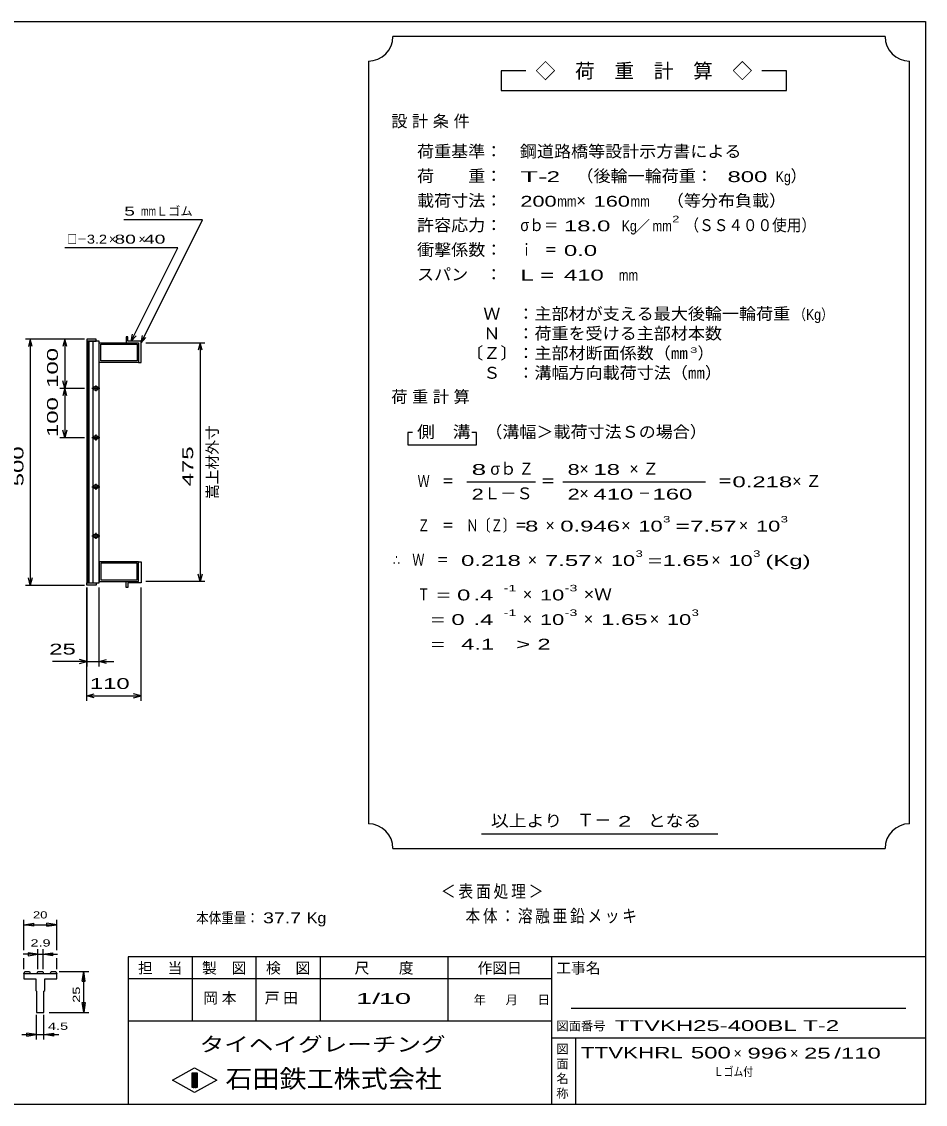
# Model space of a CAD drawing. Units: millimetres, scale not verified. Extents: x -1820 to 1731, y -1282 to 1054.
# Drawn here: x -106 to 1731, y -1146 to 1054 of the extents above; entities that cross this region are included whole.
import ezdxf
from ezdxf.enums import TextEntityAlignment as Align

# ---------------------------------------------------------------- set-up
doc = ezdxf.new("R2010")
doc.units = ezdxf.units.MM
doc.header["$LTSCALE"] = 10
for name, color, linetype, lineweight in [('0_2', 150, 'Continuous', 25), ('16', 3, 'Continuous', 25), ('22', 2, 'Continuous', 25), ('32', 4, 'Continuous', 25)]:
    doc.layers.add(name, color=color, linetype=linetype, lineweight=lineweight)
doc.styles.add('ベクトル', font='')
doc.styles.get('ベクトル').set_extended_font_data('ベクトル')

msp = doc.modelspace()

# ---------------------------------------------------------------- linework, layer by layer
at = {"layer": '0_2'}
for p, q in [((-1729, 1053.5), (1731, 1053.5)), ((1731, 1053.5), (1731, -1146.5)), ((1731, -846.5), (111, -846.5)), ((111, -846.5), (111, -1146.5)), ((241, -846.5), (241, -976.5)), ((371, -976.5), (371, -846.5)), ((501, -846.5), (501, -976.5)), ((761, -976.5), (761, -846.5)), ((971, -846.5), (971, -1146.5)), ((971, -891.5), (111, -891.5)), ((1691, -951.5), (1011, -951.5)), ((111, -976.5), (971, -976.5)), ((971, -1011.5), (1731, -1011.5)), ((1021, -1146.5), (1021, -1011.5)), ((201, -1097.5), (246, -1072.5)), ((246, -1072.5), (291, -1097.5)), ((246, -1122.5), (201, -1097.5)), ((241, -1082.5), (251, -1082.5)), ((241, -1112.5), (241, -1082.5)), ((241, -1082.5), (243, -1082.5)), ((243, -1082.5), (243, -1112.5)), ((245, -1112.5), (245, -1082.5)), ((245, -1082.5), (247, -1082.5)), ((291, -1097.5), (246, -1122.5)), ((247, -1082.5), (247, -1112.5)), ((249, -1112.5), (249, -1082.5)), ((249, -1082.5), (251, -1082.5)), ((251, -1082.5), (251, -1112.5)), ((251, -1082.5), (251, -1112.5)), ((251, -1112.5), (241, -1112.5)), ((243, -1112.5), (245, -1112.5)), ((247, -1112.5), (249, -1112.5)), ((1731, -1146.5), (-1729, -1146.5))]:
    msp.add_line(p, q, dxfattribs=at)
at = {"layer": '16'}
for p, q in [((46, 408.5), (27, 408.5)), ((27, 408.5), (27, 404)), ((27, 404), (46, 404)), ((27, 404), (27, -87)), ((52, 404), (27, 404)), ((28.5, 404), (28.5, -87)), ((31.5, -87), (31.5, 404)), ((39, 404), (39, -87)), ((46, 404), (46, 408.5)), ((52, -87), (52, 404)), ((52, 401), (132, 401)), ((52, 361), (52, 401)), ((55, 398), (129, 398)), ((55, 364), (55, 398)), ((110, 413), (107, 413)), ((107, 413), (107, 401)), ((107, 401), (132, 401)), ((110, 404), (110, 413)), ((137, 404), (110, 404)), ((129, 398), (129, 364)), ((132, 401), (132, 361)), ((132, 401), (132, 361)), ((137, 361), (137, 404)), ((132, 361), (52, 361)), ((129, 364), (55, 364)), ((132, 361), (137, 361)), ((37, 308.5), (53, 308.5)), ((47, 311.5), (43, 311.5)), ((45, 314.5), (45, 302.5)), ((43, 305.5), (47, 305.5)), ((37, 208.5), (53, 208.5)), ((47, 211.5), (43, 211.5)), ((43, 205.5), (47, 205.5)), ((45, 214.5), (45, 202.5)), ((47, 111.5), (43, 111.5)), ((45, 114.5), (45, 102.5)), ((37, 108.5), (53, 108.5)), ((43, 105.5), (47, 105.5)), ((37, 8.5), (53, 8.5)), ((47, 11.5), (43, 11.5)), ((43, 5.5), (47, 5.5)), ((45, 14.5), (45, 2.5)), ((132, -44), (52, -44)), ((52, -44), (52, -84)), ((132, -84), (132, -44)), ((132, -44), (137, -44)), ((132, -84), (132, -44)), ((137, -44), (137, -87)), ((129, -47), (55, -47)), ((55, -47), (55, -81)), ((129, -81), (129, -47)), ((27, -87), (46, -87)), ((27, -91.5), (27, -87)), ((27, -87), (52, -87)), ((46, -87), (46, -91.5)), ((52, -84), (132, -84)), ((55, -81), (129, -81)), ((107, -96), (107, -84)), ((107, -84), (132, -84)), ((137, -87), (110, -87)), ((110, -87), (110, -96)), ((46, -91.5), (27, -91.5)), ((110, -96), (107, -96))]:
    msp.add_line(p, q, dxfattribs=at)
for centre, radius, start, end in [((43, 308.5), 3, 90, 270), ((45, 308.5), 4, 46.6, 133.4), ((47, 308.5), 3, 270, 90), ((45, 308.5), 4, 226.6, 313.4), ((43, 208.5), 3, 90, 270), ((45, 208.5), 4, 46.6, 133.4), ((45, 208.5), 4, 226.6, 313.4), ((47, 208.5), 3, 270, 90), ((43, 108.5), 3, 90, 270), ((45, 108.5), 4, 46.6, 133.4), ((47, 108.5), 3, 270, 90), ((45, 108.5), 4, 226.6, 313.4), ((43, 8.5), 3, 90, 270), ((45, 8.5), 4, 46.6, 133.4), ((45, 8.5), 4, 226.6, 313.4), ((47, 8.5), 3, 270, 90)]:
    msp.add_arc(centre, radius, start, end, dxfattribs=at)
at = {"layer": '22', "color": 4}
for p, q in [((1649, 1023.5), (649, 1023.5)), ((599, 973.5), (599, -576.5)), ((1699, -576.5), (1699, 973.5)), ((919, 953.5), (869, 953.5)), ((869, 953.5), (869, 913.5)), ((1449, 953.5), (1399, 953.5)), ((1449, 913.5), (1449, 953.5)), ((869, 913.5), (1449, 913.5)), ((262, 651), (102, 651)), ((137, 401), (262, 651)), ((212, 594), (-18, 594)), ((117, 404), (212, 594)), ((117, 404), (120, 418.6)), ((22, 408.5), (-98, 408.5)), ((-88, 408.5), (-92, 393.5)), ((-84, 393.5), (-88, 408.5)), ((-88, 408.5), (-88, -91.5)), ((22, 408.5), (-28, 408.5)), ((-18, 408.5), (-22, 393.5)), ((-14, 393.5), (-18, 408.5)), ((-18, 408.5), (-18, 308.5)), ((117, 404), (127, 415)), ((137, 401), (140, 415.6)), ((137, 401), (147, 412)), ((147, 401), (267, 401)), ((257, 401), (253, 386)), ((261, 386), (257, 401)), ((257, 401), (257, -84)), ((-28, 308.5), (22, 308.5)), ((-18, 308.5), (-22, 323.5)), ((-18, 308.5), (-22, 293.5)), ((-14, 323.5), (-18, 308.5)), ((-14, 293.5), (-18, 308.5)), ((-18, 308.5), (-18, 208.5)), ((-18, 208.5), (-22, 223.5)), ((-14, 223.5), (-18, 208.5)), ((-28, 208.5), (22, 208.5)), ((689, 218.5), (679, 218.5)), ((679, 218.5), (679, 193.5)), ((819, 218.5), (809, 218.5)), ((819, 193.5), (819, 218.5)), ((679, 193.5), (819, 193.5)), ((799, 118.5), (939, 118.5)), ((994, 118.5), (1284, 118.5)), ((-88, -91.5), (-92, -76.5)), ((-84, -76.5), (-88, -91.5)), ((267, -84), (147, -84)), ((257, -84), (253, -69)), ((261, -69), (257, -84)), ((-98, -91.5), (22, -91.5)), ((27, -96.5), (27, -256.5)), ((27, -326.5), (27, -96.5)), ((52, -256.5), (52, -96.5)), ((137, -326.5), (137, -96.5)), ((27, -246.5), (-43, -246.5)), ((27, -246.5), (12, -242.5)), ((12, -250.5), (27, -246.5)), ((27, -246.5), (52, -246.5)), ((52, -246.5), (67, -242.5)), ((67, -250.5), (52, -246.5)), ((52, -246.5), (82, -246.5)), ((27, -316.5), (42, -312.5)), ((42, -320.5), (27, -316.5)), ((27, -316.5), (137, -316.5)), ((137, -316.5), (122, -312.5)), ((122, -320.5), (137, -316.5)), ((829, -596.5), (1309, -596.5)), ((649, -626.5), (1649, -626.5))]:
    msp.add_line(p, q, dxfattribs=at)
for centre, start, end in [((599, 1023.5), 270, 0), ((1699, 1023.5), 180, 270), ((599, -626.5), 0, 90), ((1699, -626.5), 90, 180)]:
    msp.add_arc(centre, 50, start, end, dxfattribs=at)
at = {"layer": '32'}
for p, q in [((-101, -833.5), (-101, -771.5)), ((-101, -781.5), (-81, -778.5)), ((-81, -784.5), (-101, -781.5)), ((-101, -781.5), (-34.33, -781.5)), ((-81, -784.5), (-81, -778.5)), ((-34.33, -781.5), (-54.33, -778.5)), ((-54.33, -784.5), (-54.33, -778.5)), ((-54.33, -784.5), (-34.33, -781.5)), ((-34.33, -833.5), (-34.33, -771.5)), ((-72.5, -871.5), (-72.5, -831.5)), ((-62.83, -831.5), (-62.83, -871.5)), ((-72.5, -841.5), (-102.5, -841.5)), ((-101, -871.5), (-101, -849.5)), ((-72.5, -841.5), (-92.5, -838.5)), ((-92.5, -838.5), (-92.5, -844.5)), ((-92.5, -844.5), (-72.5, -841.5)), ((-72.5, -841.5), (-62.83, -841.5)), ((-62.83, -841.5), (-42.83, -838.5)), ((-42.83, -844.5), (-62.83, -841.5)), ((-62.83, -841.5), (-32.83, -841.5)), ((-42.83, -838.5), (-42.83, -844.5)), ((-34.33, -871.5), (-34.33, -849.5)), ((-101, -881.5), (-99.33, -876.5)), ((-99.33, -876.5), (-89.67, -876.5)), ((-89.67, -876.5), (-88, -881.5)), ((-74.17, -881.5), (-72.5, -876.5)), ((-72.5, -876.5), (-62.83, -876.5)), ((-62.83, -876.5), (-61.17, -881.5)), ((-47.33, -881.5), (-45.67, -876.5)), ((-45.67, -876.5), (-36, -876.5)), ((-36, -876.5), (-34.33, -881.5)), ((-29.33, -876.5), (30.67, -876.5)), ((17.67, -896.5), (20.67, -876.5)), ((23.67, -896.5), (20.67, -876.5)), ((20.67, -959.83), (20.67, -876.5)), ((-101, -881.5), (-101, -891.5)), ((-34.33, -881.5), (-101, -881.5)), ((-101, -891.5), (-76.83, -891.5)), ((-76.83, -891.5), (-76.83, -914.83)), ((-58.5, -914.83), (-58.5, -891.5)), ((-58.5, -891.5), (-34.33, -891.5)), ((-34.33, -891.5), (-34.33, -881.5)), ((17.67, -896.5), (23.67, -896.5)), ((-76.83, -914.83), (-75.17, -916.5)), ((-75.17, -916.5), (-75.17, -959.83)), ((-60.17, -916.5), (-58.5, -914.83)), ((-60.17, -959.83), (-60.17, -916.5)), ((20.67, -959.83), (17.67, -939.83)), ((17.67, -939.83), (23.67, -939.83)), ((23.67, -939.83), (20.67, -959.83)), ((-75.17, -959.83), (-60.17, -959.83)), ((-75.17, -1014.83), (-75.17, -964.83)), ((-60.17, -1014.83), (-60.17, -964.83)), ((-49.33, -959.83), (30.67, -959.83)), ((-105.17, -1004.83), (-75.17, -1004.83)), ((-75.17, -1004.83), (-95.17, -1001.83)), ((-95.17, -1007.83), (-95.17, -1001.83)), ((-95.17, -1007.83), (-75.17, -1004.83)), ((-75.17, -1004.83), (-60.17, -1004.83)), ((-60.17, -1004.83), (-40.17, -1001.83)), ((-40.17, -1007.83), (-60.17, -1004.83)), ((-60.17, -1004.83), (-30.17, -1004.83)), ((-40.17, -1007.83), (-40.17, -1001.83))]:
    msp.add_line(p, q, dxfattribs=at)

# ---------------------------------------------------------------- texts
at = {"layer": '0_2', "style": 'ベクトル'}
for s, height, p in [('担\u3000当', 21.99, (131, -869.5)), ('製\u3000図', 21.99, (261, -869.5)), ('検\u3000図', 21.99, (391, -869.5)), ('尺\u3000\u3000度', 21.99, (571, -869.5)), ('作図日', 21.99, (821, -869.5)), ('工事名', 21.99, (981, -869.5)), ('年', 18.33, (813, -934)), ('月', 18.33, (878, -934)), ('日', 18.33, (943, -934)), ('図面番号', 18.33, (981, -987)), ('図', 18.33, (981, -1034)), ('面', 18.33, (981, -1064)), ('名', 18.33, (981, -1094)), ('称', 18.33, (981, -1124))]:
    msp.add_text(s, height=height, dxfattribs=at).set_placement(p, align=Align.MIDDLE_LEFT)
at = {"layer": '0_2', "color": 222, "style": 'ベクトル'}
for s, height, width, p in [('タイヘイグレーチング', 29.33, 1.25, (256, -1024.5)), ('石田鉄工株式会社', 36.66, 1.1, (308.5, -1094.5))]:
    msp.add_text(s, height=height, dxfattribs=dict(at, width=width)).set_placement(p, align=Align.MIDDLE_LEFT)
at = {"layer": '22', "style": 'ベクトル'}
for s, height, p in [('◇\u3000荷\u3000重\u3000計\u3000算\u3000◇', 29.33, (939, 953.5)), ('）', 24.19, (1457, 740)), ('×', 24.19, (1022, 690)), ('Ｌゴム', 18.33, (167, 668.5)), ('／', 21.99, (1141.5, 638.5)), ('×', 18.33, (72, 611.5)), ('×', 18.33, (132, 611.5)), ('）', 24.19, (1268, 380)), ('σｂ', 24.19, (847, 145)), ('×', 24.19, (1028, 145)), ('Ｌ－Ｓ', 24.19, (834, 95)), ('×', 24.19, (1028, 95)), ('×', 24.19, (959, 30)), ('×', 24.19, (1113, 30)), ('×', 24.19, (1352, 30)), ('×', 24.19, (923, -40)), ('×', 24.19, (1057, -40)), ('×', 24.19, (1296, -40)), ('×', 24.19, (913, -110)), ('×', 24.19, (913, -160)), ('×', 24.19, (1037, -160)), ('×', 24.19, (1171, -160)), ('Ｔ－', 25.66, (1023, -569)), ('×', 21.99, (1341, -1042.5)), ('×', 21.99, (1456, -1042.5))]:
    msp.add_text(s, height=height, dxfattribs=at).set_placement(p, align=Align.MIDDLE_LEFT)
for s, height, width, p in [('荷重基準：\u3000', 24.19, 1.05, (698, 790)), ('鋼道路橋等設計示方書による', 24.19, 1.05, (907, 790)), ('荷\u3000\u3000重：\u3000', 24.19, 1.05, (698, 740)), ('T-', 21.99, 2, (908, 738.5)), (' 2 ', 21.99, 1.65, (948, 738.5)), ('（後輪一輪荷重：', 24.19, 1.05, (1022, 740)), ('  800', 21.99, 1.65, (1302, 738.5)), ('Kg', 21.99, 0.85, (1427, 738.5)), ('載荷寸法：\u3000', 24.19, 1.05, (698, 690)), ('\u3000（等分布負載）', 24.19, 1.05, (1171, 690)), ('200', 21.99, 1.5, (908, 688.5)), ('mm', 21.99, 0.8, (983, 688.5)), ('160', 21.99, 1.5, (1057, 688.5)), ('mm', 21.99, 0.8, (1132, 688.5)), (' 5 ', 18.33, 1.6, (92, 668.5)), ('mm', 18.33, 0.75, (137, 668.5)), ('許容応力：\u3000', 24.19, 1.05, (698, 640)), ('σｂ＝', 24.19, 0.9, (908, 640)), (' 18.0', 21.99, 1.65, (983, 638.5)), ('Kg', 21.99, 0.85, (1114, 638.5)), ('mm', 21.99, 0.8, (1176.5, 638.5)), ('2', 13.2, 1.5, (1216.5, 652.5)), ('（ＳＳ４００使用）', 24.19, 0.9, (1241.5, 640)), ('□－', 18.33, 0.8, (-13, 611.5)), ('3.2', 18.33, 1.2, (27, 611.5)), (' 80 ', 18.33, 1.6, (72, 611.5)), (' 40 ', 18.33, 1.6, (132, 611.5)), ('衝撃係数：\u3000', 24.19, 1.05, (698, 590)), ('ｉ\u3000＝', 24.19, 0.75, (908, 590)), (' 0.0', 21.99, 1.65, (983, 588.5)), ('スパン\u3000：\u3000', 24.19, 1.05, (698, 540)), ('L =', 21.99, 1.65, (908, 538.5)), (' 410 ', 21.99, 1.65, (983, 538.5)), ('mm', 21.99, 0.8, (1108, 538.5)), ('\u3000Ｗ\u3000：主部材が支える最大後輪一輪荷重', 24.19, 1.05, (798, 460)), ('（Kg）', 21.99, 0.85, (1463, 458.5)), ('\u3000Ｎ\u3000：荷重を受ける主部材本数', 24.19, 1.05, (798, 420)), ('〔Ｚ〕：主部材断面係数（㎜', 24.19, 1.05, (798, 380)), ('3', 11, 1.8, (1253, 386)), ('\u3000Ｓ\u3000：溝幅方向載荷寸法（㎜）', 24.19, 1.05, (798, 340)), ('側\u3000溝', 24.19, 1.1, (698, 220)), ('\u3000（溝幅＞載荷寸法Ｓの場合）', 24.19, 1.05, (802, 220)), ('8', 21.99, 1.8, (809, 143.5)), ('Ｚ', 24.19, 0.9, (905, 145)), ('8', 21.99, 1.5, (1004, 143.5)), (' 18 ', 21.99, 1.65, (1043, 143.5)), ('Ｗ\u3000＝', 24.19, 0.75, (699, 120)), ('＝', 24.19, 0.9, (949, 120)), ('＝', 24.19, 0.9, (1309, 120)), ('0.218', 21.99, 1.65, (1339, 118.5)), ('2', 21.99, 1.5, (809, 93.5)), ('2', 21.99, 1.5, (1004, 93.5)), (' 410 ', 21.99, 1.65, (1043, 93.5)), ('－', 24.19, 0.75, (1148, 95)), (' 160 ', 21.99, 1.65, (1163, 93.5)), ('Ｚ\u3000＝\u3000Ｎ〔Ｚ〕＝', 24.19, 0.75, (699, 30)), ('3', 13.2, 1.5, (1198, 42.5)), ('3', 13.2, 1.5, (1437, 42.5)), (' 8 ', 21.99, 1.65, (904, 28.5)), ('0.946', 21.99, 1.65, (989, 28.5)), ('10', 21.99, 1.5, (1148, 28.5)), ('=', 21.99, 1.7, (1223, 28.5)), ('7.57', 21.99, 1.65, (1253, 28.5)), ('10', 21.99, 1.5, (1387, 28.5)), ('3', 13.2, 1.5, (1142, -27.5)), ('3', 13.2, 1.5, (1381, -27.5)), ('∴\u3000Ｗ\u3000＝', 24.19, 0.75, (649, -40)), (' 0.218', 21.99, 1.65, (774, -41.5)), ('7.57', 21.99, 1.65, (958, -41.5)), ('10', 21.99, 1.5, (1092, -41.5)), ('=', 21.99, 1.7, (1167, -41.5)), ('1.65', 21.99, 1.65, (1197, -41.5)), ('10', 21.99, 1.5, (1331, -41.5)), ('(Kg)', 21.99, 1.65, (1406, -41.5)), ('Ｔ', 24.19, 0.75, (699, -110)), (' = 0', 21.99, 1.65, (724, -111.5)), (' .4 ', 21.99, 1.65, (799, -111.5)), ('-1', 13.2, 1.65, (874, -97.5)), ('10', 21.99, 1.5, (948, -111.5)), ('-3', 13.2, 1.65, (998, -97.5)), ('×Ｗ', 24.19, 1.1, (1037, -110)), ('  = 0', 21.99, 1.65, (699, -161.5)), (' .4 ', 21.99, 1.65, (799, -161.5)), ('-1', 13.2, 1.65, (874, -147.5)), ('10', 21.99, 1.5, (948, -161.5)), ('-3', 13.2, 1.65, (998, -147.5)), ('1.65', 21.99, 1.65, (1072, -161.5)), ('10', 21.99, 1.5, (1206, -161.5)), ('3', 13.2, 1.5, (1256, -147.5)), (' 25 ', 21.99, 1.65, (-63, -221.5)), ('  =', 21.99, 1.65, (699, -211.5)), (' 4.1', 21.99, 1.65, (774, -211.5)), ('>', 21.99, 1.7, (899, -211.5)), (' 2 ', 21.99, 1.65, (929, -211.5)), (' 110 ', 21.99, 1.65, (19.5, -291.5)), ('以上より\u3000', 24.19, 1.1, (848, -570)), (' 2 ', 21.99, 1.65, (1093, -571.5)), ('となる', 24.19, 1.1, (1167, -570)), ('本体重量：', 21.99, 0.85, (249, -767.5)), (' 37.7', 21.99, 1.35, (374, -767.5)), ('Kg', 21.99, 1.1, (474, -767.5)), ('1/', 21.99, 2, (574, -931.5)), (' 10 ', 21.99, 2, (604, -931.5)), ('TTVKH25-400BL T-2                       ', 21.99, 1.65, (1100, -986.5)), ('TTVKHRL', 23.46, 1.45, (1031, -1041.5)), (' 500 ', 23.46, 1.55, (1241, -1041.5)), (' 996 ', 21.99, 1.65, (1356, -1042.5)), (' 25 ', 21.99, 1.65, (1471, -1042.5)), ('/', 21.99, 1.65, (1546, -1042.5)), (' 110 ', 21.99, 1.65, (1546, -1042.5)), ('Ｌゴム付', 18.33, 0.8, (1301, -1080))]:
    msp.add_text(s, height=height, dxfattribs=dict(at, width=width)).set_placement(p, align=Align.MIDDLE_LEFT)
at = {"layer": '22', "style": 'ベクトル', "width": 1.65}
for s, p in [(' 100 ', (-43, 296)), (' 100 ', (-43, 196)), (' 500 ', (-113, 96)), (' 475', (232, 96))]:
    msp.add_text(s, height=21.99, rotation=90, dxfattribs=at).set_placement(p, align=Align.MIDDLE_LEFT)
at = {"layer": '22', "style": 'ベクトル'}
msp.add_text('嵩上材外寸', height=21.99, rotation=90, dxfattribs=at).set_placement((282, 83.5), align=Align.MIDDLE_LEFT)
at = {"layer": '22', "attachment_point": 4, "style": 'ベクトル'}
for s, insert, char_height in [('\\T1.28;設計条件', (645.5, 850), 24.19), ('\\T1.28;荷重計算', (645.5, 290), 24.19), ('\\T1.42;×Ｚ', (1129.5, 145), 24.19), ('\\T1.42;×Ｚ', (1460.5, 120), 24.19), ('\\T1.2;\\W0.85;＜表面処理＞', (746.5, -715), 25.66), ('\\T1.19;\\W0.85;本体：溶融亜鉛メッキ', (796.5, -765), 25.66), ('\\T1.25;岡本\u3000', (263.5, -931.5), 21.99), ('\\T1.25;戸田\u3000', (388.5, -931.5), 21.99)]:
    msp.add_mtext(s, dxfattribs=dict(at, insert=insert, char_height=char_height))
at = {"layer": '32', "color": 2, "style": 'ベクトル'}
for s, width, p in [('20', 1.35, (-82.67, -761.5)), ('2.9', 1.5, (-87.67, -818.5)), (' 4.5 ', 1.5, (-60.17, -987.83))]:
    msp.add_text(s, height=14.66, dxfattribs=dict(at, width=width)).set_placement(p, align=Align.MIDDLE_LEFT)
at = {"layer": '32', "color": 2, "style": 'ベクトル', "width": 1.5}
msp.add_text(' 25 ', height=14.66, rotation=90, dxfattribs=at).set_placement((5.67, -948.17), align=Align.MIDDLE_LEFT)

doc.saveas('drawing.dxf')
